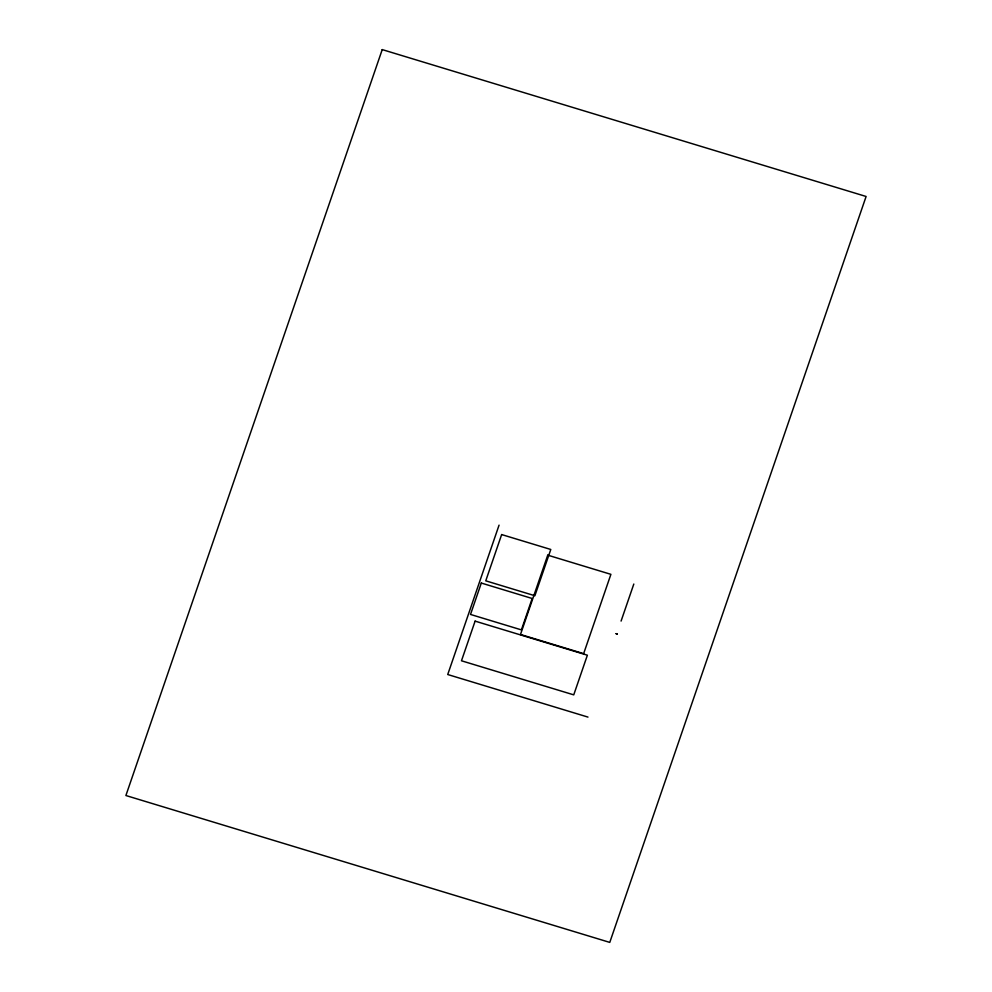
<?xml version="1.0" encoding="UTF-8"?>
<svg xmlns="http://www.w3.org/2000/svg" width="992" height="992" viewBox="0 0 992 992"><rect width="100%" height="100%" fill="white"/><g stroke="black" fill="none" stroke-linecap="round" stroke-linejoin="round"><path stroke-width="1.49" d="M499.063 525.14L447.727 674.523L587.971 717.092M621.079 621.079L633.814 584.04M616.106 633.665L617.284 634.024L616.106 633.665M382.23 49.6L125.897 795.522L609.77 942.4L866.103 196.478L382.23 49.6M481.306 583.048L470.518 614.445L521.395 629.883L532.183 598.486L481.306 583.048M501.654 534.564L485.758 580.828L534.874 595.733L550.783 549.469L501.654 534.564M475.106 621.128L461.478 660.784L573.748 694.859L587.376 655.204L475.106 621.128M547.745 555.16L520.49 634.471L583.643 653.641L610.898 574.331L547.745 555.16"/></g></svg>
